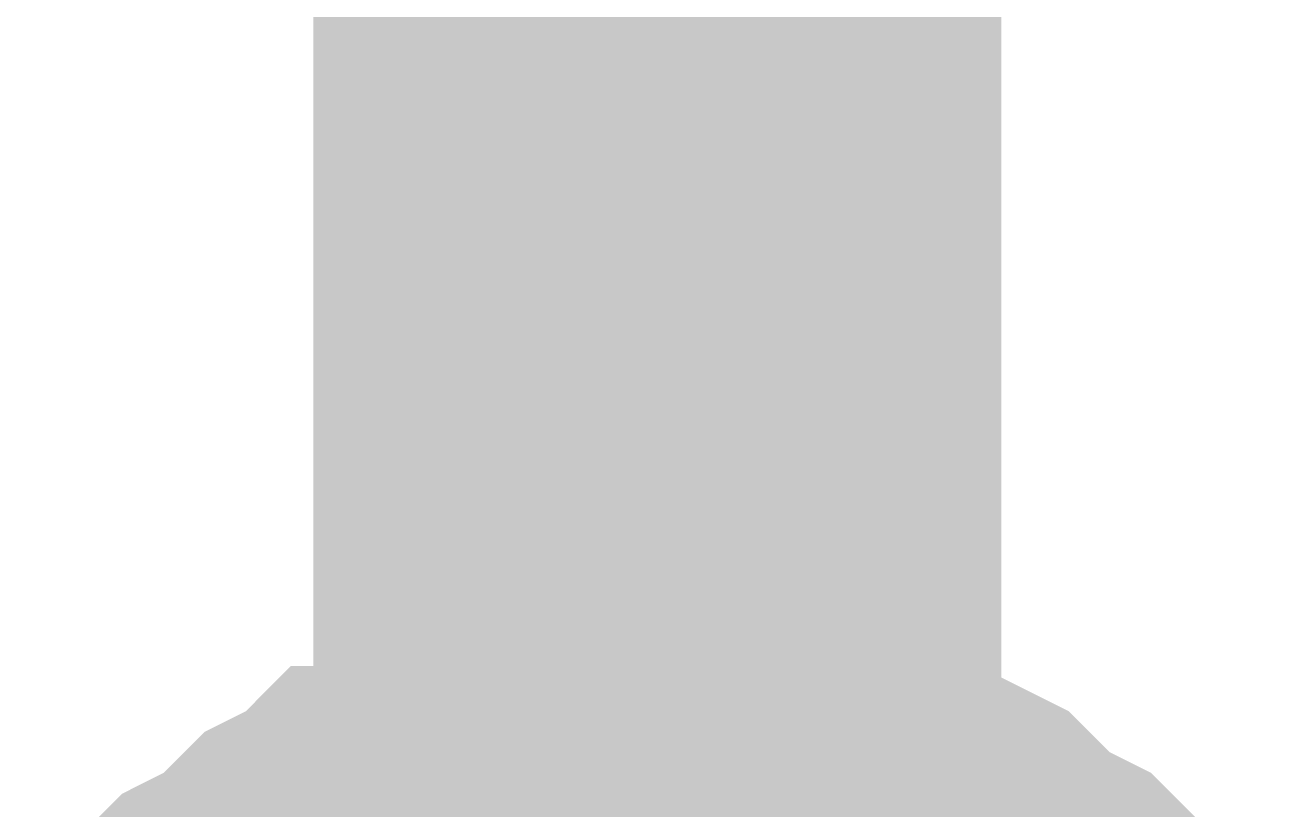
# Model space of a CAD drawing. Header units: inches. Extents: x 0 to 841, y 0 to 594.
# Drawn here: x 134.35 to 135.705, y 208.168 to 209.022 of the extents above; entities that cross this region are included whole.
import ezdxf

# ---------------------------------------------------------------- set-up
doc = ezdxf.new("R2010")
doc.units = ezdxf.units.IN
doc.layers.add('Sheet', color=255, linetype='Continuous')

msp = doc.modelspace()

# ---------------------------------------------------------------- linework, layer by layer
at = {"layer": 'Sheet'}
for points in [[(135.0388, 212.4862, 0.7493, 0.7493, 0), (135.0388, 207.5002, 0.7493, 0.7493, 0)], [(134.4998, 208.0168, 0.2997, 0.2997, 0), (134.5223, 208.0392, 0.2997, 0.2997, 0), (134.5447, 208.0617, 0.2997, 0.2997, 0), (134.5896, 208.0842, 0.2997, 0.2997, 0), (134.6121, 208.1066, 0.2997, 0.2997, 0), (134.6346, 208.1291, 0.2997, 0.2997, 0), (134.6795, 208.1515, 0.2997, 0.2997, 0), (134.7019, 208.174, 0.2997, 0.2997, 0), (134.7468, 208.174, 0.2997, 0.2997, 0), (134.7693, 208.1965, 0.2997, 0.2997, 0), (134.8142, 208.1965, 0.2997, 0.2997, 0), (134.8367, 208.2189, 0.2997, 0.2997, 0), (134.8816, 208.2189, 0.2997, 0.2997, 0), (134.9265, 208.2414, 0.2997, 0.2997, 0), (134.949, 208.2414, 0.2997, 0.2997, 0), (134.9939, 208.2414, 0.2997, 0.2997, 0), (135.0388, 208.2414, 0.2997, 0.2997, 0)], [(134.4998, 208.0168, 0.2997, 0.2997, 0), (134.5223, 208.0392, 0.2997, 0.2997, 0), (134.5447, 208.0617, 0.2997, 0.2997, 0), (134.5896, 208.0842, 0.2997, 0.2997, 0), (134.6121, 208.1066, 0.2997, 0.2997, 0), (134.6346, 208.1291, 0.2997, 0.2997, 0), (134.6795, 208.1515, 0.2997, 0.2997, 0), (134.7019, 208.174, 0.2997, 0.2997, 0), (134.7468, 208.174, 0.2997, 0.2997, 0), (134.7693, 208.1965, 0.2997, 0.2997, 0), (134.8142, 208.1965, 0.2997, 0.2997, 0), (134.8367, 208.2189, 0.2997, 0.2997, 0), (134.8816, 208.2189, 0.2997, 0.2997, 0), (134.9265, 208.2414, 0.2997, 0.2997, 0), (134.949, 208.2414, 0.2997, 0.2997, 0), (134.9939, 208.2414, 0.2997, 0.2997, 0), (135.0388, 208.2414, 0.2997, 0.2997, 0)], [(135.0388, 208.2414, 0.2997, 0.2997, 0), (135.0388, 208.2414, 0.2997, 0.2997, 0)], [(135.0388, 208.2414, 0.2997, 0.2997, 0), (135.0837, 208.2414, 0.2997, 0.2997, 0), (135.1062, 208.2414, 0.2997, 0.2997, 0), (135.1511, 208.2414, 0.2997, 0.2997, 0), (135.196, 208.2189, 0.2997, 0.2997, 0), (135.2185, 208.2189, 0.2997, 0.2997, 0), (135.2634, 208.1965, 0.2997, 0.2997, 0), (135.2858, 208.1965, 0.2997, 0.2997, 0), (135.3308, 208.174, 0.2997, 0.2997, 0), (135.3532, 208.174, 0.2997, 0.2997, 0), (135.3981, 208.1515, 0.2997, 0.2997, 0), (135.4206, 208.1291, 0.2997, 0.2997, 0), (135.443, 208.1066, 0.2997, 0.2997, 0), (135.488, 208.0842, 0.2997, 0.2997, 0), (135.5104, 208.0617, 0.2997, 0.2997, 0), (135.5329, 208.0392, 0.2997, 0.2997, 0), (135.5553, 208.0168, 0.2997, 0.2997, 0)], [(135.0388, 208.2414, 0.2997, 0.2997, 0), (135.0388, 208.2414, 0.2997, 0.2997, 0)], [(135.0388, 208.2414, 0.2997, 0.2997, 0), (135.0837, 208.2414, 0.2997, 0.2997, 0), (135.1062, 208.2414, 0.2997, 0.2997, 0), (135.1511, 208.2414, 0.2997, 0.2997, 0), (135.196, 208.2189, 0.2997, 0.2997, 0), (135.2185, 208.2189, 0.2997, 0.2997, 0), (135.2634, 208.1965, 0.2997, 0.2997, 0), (135.2858, 208.1965, 0.2997, 0.2997, 0), (135.3308, 208.174, 0.2997, 0.2997, 0), (135.3532, 208.174, 0.2997, 0.2997, 0), (135.3981, 208.1515, 0.2997, 0.2997, 0), (135.4206, 208.1291, 0.2997, 0.2997, 0), (135.443, 208.1066, 0.2997, 0.2997, 0), (135.488, 208.0842, 0.2997, 0.2997, 0), (135.5104, 208.0617, 0.2997, 0.2997, 0), (135.5329, 208.0392, 0.2997, 0.2997, 0), (135.5553, 208.0168, 0.2997, 0.2997, 0)], [(134.6121, 208.1066, 0.0991, 0.0991, 0), (134.6346, 208.1291, 0.0991, 0.0991, 0), (134.6795, 208.1515, 0.0991, 0.0991, 0), (134.7019, 208.174, 0.0991, 0.0991, 0), (134.7468, 208.174, 0.0991, 0.0991, 0), (134.7693, 208.1965, 0.0991, 0.0991, 0), (134.8142, 208.1965, 0.0991, 0.0991, 0), (134.8367, 208.2189, 0.0991, 0.0991, 0), (134.8816, 208.2189, 0.0991, 0.0991, 0), (134.9265, 208.2414, 0.0991, 0.0991, 0), (134.949, 208.2414, 0.0991, 0.0991, 0), (134.9939, 208.2414, 0.0991, 0.0991, 0), (135.0388, 208.2414, 0.0991, 0.0991, 0)], [(134.6121, 208.1066, 0.0991, 0.0991, 0), (134.6346, 208.1291, 0.0991, 0.0991, 0), (134.6795, 208.1515, 0.0991, 0.0991, 0), (134.7019, 208.174, 0.0991, 0.0991, 0), (134.7468, 208.174, 0.0991, 0.0991, 0), (134.7693, 208.1965, 0.0991, 0.0991, 0), (134.8142, 208.1965, 0.0991, 0.0991, 0), (134.8367, 208.2189, 0.0991, 0.0991, 0), (134.8816, 208.2189, 0.0991, 0.0991, 0), (134.9265, 208.2414, 0.0991, 0.0991, 0), (134.949, 208.2414, 0.0991, 0.0991, 0), (134.9939, 208.2414, 0.0991, 0.0991, 0), (135.0388, 208.2414, 0.0991, 0.0991, 0)], [(135.0388, 208.2414, 0.0991, 0.0991, 0), (135.0388, 208.2414, 0.0991, 0.0991, 0)], [(135.0388, 208.2414, 0.0991, 0.0991, 0), (135.0837, 208.2414, 0.0991, 0.0991, 0), (135.1062, 208.2414, 0.0991, 0.0991, 0), (135.1511, 208.2414, 0.0991, 0.0991, 0), (135.196, 208.2189, 0.0991, 0.0991, 0), (135.2185, 208.2189, 0.0991, 0.0991, 0), (135.2634, 208.1965, 0.0991, 0.0991, 0), (135.2858, 208.1965, 0.0991, 0.0991, 0), (135.3308, 208.174, 0.0991, 0.0991, 0), (135.3532, 208.174, 0.0991, 0.0991, 0), (135.3981, 208.1515, 0.0991, 0.0991, 0), (135.4206, 208.1291, 0.0991, 0.0991, 0), (135.443, 208.1066, 0.0991, 0.0991, 0)], [(135.0388, 208.2414, 0.0991, 0.0991, 0), (135.0388, 208.2414, 0.0991, 0.0991, 0)], [(135.0388, 208.2414, 0.0991, 0.0991, 0), (135.0837, 208.2414, 0.0991, 0.0991, 0), (135.1062, 208.2414, 0.0991, 0.0991, 0), (135.1511, 208.2414, 0.0991, 0.0991, 0), (135.196, 208.2189, 0.0991, 0.0991, 0), (135.2185, 208.2189, 0.0991, 0.0991, 0), (135.2634, 208.1965, 0.0991, 0.0991, 0), (135.2858, 208.1965, 0.0991, 0.0991, 0), (135.3308, 208.174, 0.0991, 0.0991, 0), (135.3532, 208.174, 0.0991, 0.0991, 0), (135.3981, 208.1515, 0.0991, 0.0991, 0), (135.4206, 208.1291, 0.0991, 0.0991, 0), (135.443, 208.1066, 0.0991, 0.0991, 0)]]:
    msp.add_lwpolyline(points, format="xyseb", dxfattribs=at)

doc.saveas('drawing.dxf')
